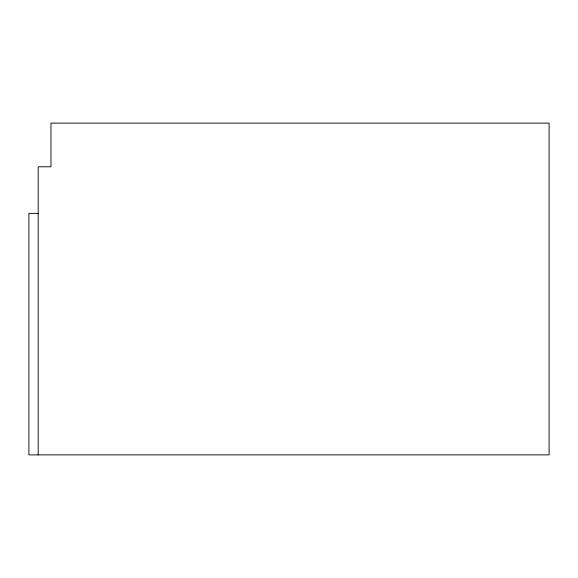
<?xml version="1.0" encoding="UTF-8"?>
<svg xmlns="http://www.w3.org/2000/svg" width="578" height="578" viewBox="0 0 578 578"><rect width="100%" height="100%" fill="white"/><g stroke="black" fill="none" stroke-linecap="round" stroke-linejoin="round"><path stroke-width="0.87" d="M38.191 213.376L28.9 213.376L28.9 454.886L549.1 454.886L549.1 123.114L50.972 123.114L50.972 166.789L38.191 166.789L38.191 454.886"/></g></svg>
